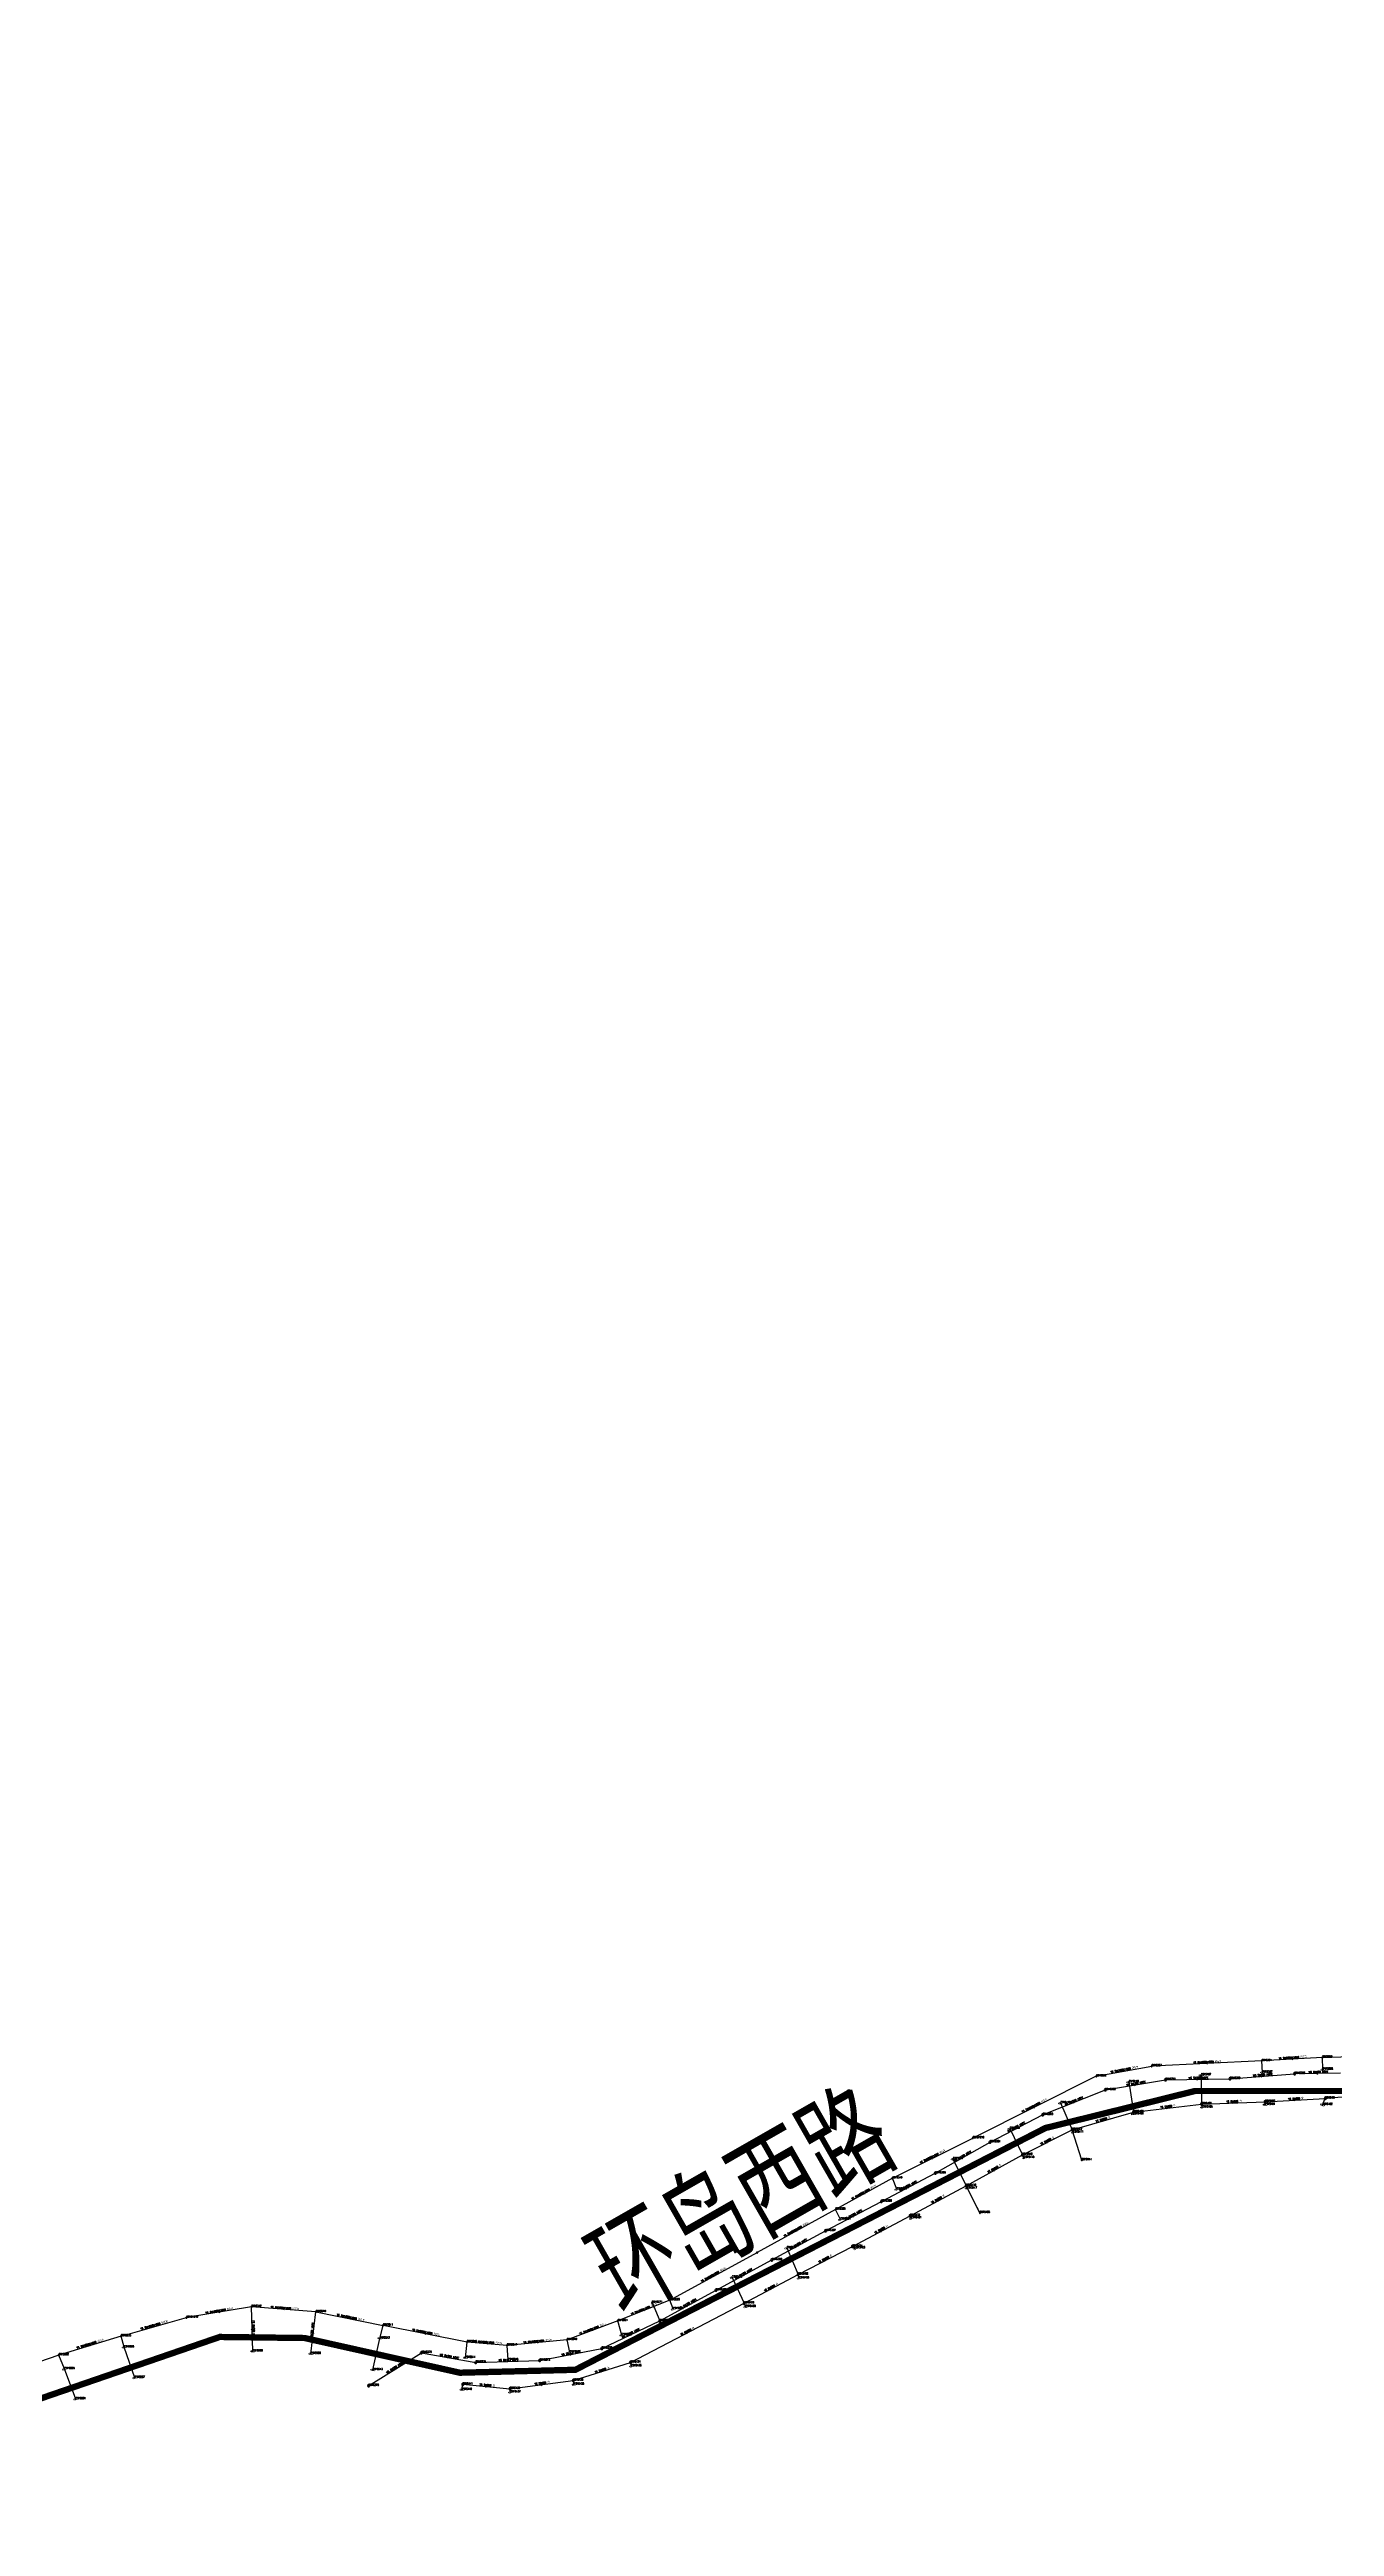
# Model space of a CAD drawing. Extents: x 78813 to 99477, y 2421021 to 2448125.
# Drawn here: x 86833 to 87444, y 2423567 to 2424744 of the extents above; entities that cross this region are included whole.
import ezdxf
from ezdxf.enums import TextEntityAlignment as Align

# ---------------------------------------------------------------- set-up
doc = ezdxf.new("R2010")
doc.units = 0
doc.set_wipeout_variables(frame=1)
doc.layers.get('0').update_dxf_attribs({"linetype": 'CONTINUOUS'})
for name, color, linetype in [('DX_WS', 16, 'CONTINUOUS'), ('DX_YS', 42, 'CONTINUOUS'), ('道路', 5, 'CONTINUOUS')]:
    doc.layers.add(name, color=color, linetype=linetype)
doc.layers.add('WSLINE', color=7, linetype='CONTINUOUS', true_color=0x7f0000)
doc.layers.add('YSLINE', color=7, linetype='CONTINUOUS', true_color=0xcc9900)
doc.layers.add('道路名称', color=7, linetype='CONTINUOUS', lineweight=0)
doc.styles.add('CcNameZT', font='txt.SHX', dxfattribs={"width": 0.8, "bigfont": 'HZTXT.SHX'})
doc.styles.add('PointNameZT', font='txt.SHX', dxfattribs={"width": 0.8, "bigfont": 'HZTXT.SHX'})
doc.styles.add('宋体0.7', font='', dxfattribs={"width": 0.7})
doc.styles.get('宋体0.7').set_extended_font_data('SimSun')

# ---------------------------------------------------------------- blocks, each defined once
blk = doc.blocks.new('GC546')
at = {"color": 0}
for p in [(0.866, 0.5), (0.866, -0.5)]:
    blk.add_line(p, (0, 0), dxfattribs=at)
blk = doc.blocks.new('PS污水井')
blk.add_lwpolyline([(1, 0), (1, 0.1), (1, 0.1), (1, 0.2), (1, 0.3), (0.9, 0.3), (0.9, 0.4), (0.9, 0.5), (0.8, 0.5), (0.8, 0.6), (0.8, 0.6), (0.7, 0.7), (0.7, 0.7), (0.6, 0.8), (0.6, 0.8), (0.5, 0.9), (0.4, 0.9), (0.4, 0.9), (0.3, 1), (0.2, 1), (0.2, 1), (0.1, 1), (0, 1), (0, 1), (-0.1, 1), (-0.2, 1), (-0.2, 1), (-0.3, 1), (-0.4, 0.9), (-0.4, 0.9), (-0.5, 0.9), (-0.6, 0.8), (-0.6, 0.8), (-0.7, 0.7), (-0.7, 0.7), (-0.8, 0.6), (-0.8, 0.6), (-0.8, 0.5), (-0.9, 0.5), (-0.9, 0.4), (-0.9, 0.3), (-1, 0.3), (-1, 0.2), (-1, 0.1), (-1, 0.1), (-1, 0), (-1, -0.1), (-1, -0.1), (-1, -0.2), (-1, -0.3), (-0.9, -0.3), (-0.9, -0.4), (-0.9, -0.5), (-0.8, -0.5), (-0.8, -0.6), (-0.8, -0.6), (-0.7, -0.7), (-0.7, -0.7), (-0.6, -0.8), (-0.6, -0.8), (-0.5, -0.9), (-0.4, -0.9), (-0.4, -0.9), (-0.3, -1), (-0.2, -1), (-0.2, -1), (-0.1, -1), (0, -1), (0, -1), (0.1, -1), (0.2, -1), (0.2, -1), (0.3, -1), (0.4, -0.9), (0.4, -0.9), (0.5, -0.9), (0.6, -0.8), (0.6, -0.8), (0.7, -0.7), (0.7, -0.7), (0.8, -0.6), (0.8, -0.6), (0.8, -0.5), (0.9, -0.5), (0.9, -0.4), (0.9, -0.3), (1, -0.3), (1, -0.2), (1, -0.1), (1, 0)], close=True)
blk.add_wipeout([(1, 0), (1, 0.1), (1, 0.1), (1, 0.2), (1, 0.3), (0.9, 0.3), (0.9, 0.4), (0.9, 0.5), (0.8, 0.5), (0.8, 0.6), (0.8, 0.6), (0.7, 0.7), (0.7, 0.7), (0.6, 0.8), (0.6, 0.8), (0.5, 0.9), (0.4, 0.9), (0.4, 0.9), (0.3, 1), (0.2, 1), (0.2, 1), (0.1, 1), (0, 1), (0, 1), (-0.1, 1), (-0.2, 1), (-0.2, 1), (-0.3, 1), (-0.4, 0.9), (-0.4, 0.9), (-0.5, 0.9), (-0.6, 0.8), (-0.6, 0.8), (-0.7, 0.7), (-0.7, 0.7), (-0.8, 0.6), (-0.8, 0.6), (-0.8, 0.5), (-0.9, 0.5), (-0.9, 0.4), (-0.9, 0.3), (-1, 0.3), (-1, 0.2), (-1, 0.1), (-1, 0.1), (-1, 0), (-1, -0.1), (-1, -0.1), (-1, -0.2), (-1, -0.3), (-0.9, -0.3), (-0.9, -0.4), (-0.9, -0.5), (-0.8, -0.5), (-0.8, -0.6), (-0.8, -0.6), (-0.7, -0.7), (-0.7, -0.7), (-0.6, -0.8), (-0.6, -0.8), (-0.5, -0.9), (-0.4, -0.9), (-0.4, -0.9), (-0.3, -1), (-0.2, -1), (-0.2, -1), (-0.1, -1), (0, -1), (0, -1), (0.1, -1), (0.2, -1), (0.2, -1), (0.3, -1), (0.4, -0.9), (0.4, -0.9), (0.5, -0.9), (0.6, -0.8), (0.6, -0.8), (0.7, -0.7), (0.7, -0.7), (0.8, -0.6), (0.8, -0.6), (0.8, -0.5), (0.9, -0.5), (0.9, -0.4), (0.9, -0.3), (1, -0.3), (1, -0.2), (1, -0.1)])
for p, q in [((-1, 0), (0, 0)), ((0, 1), (0, 0)), ((0, 0), (0, -1)), ((0, 0), (1, 0))]:
    blk.add_line(p, q)
blk = doc.blocks.new('PS非普查')
blk.add_lwpolyline([(3.7, 0), (5.3, 0)])
blk.add_wipeout([(0.5, 0), (0.5, 0), (0.5, 0.1), (0.5, 0.1), (0.5, 0.1), (0.5, 0.2), (0.5, 0.2), (0.4, 0.2), (0.4, 0.3), (0.4, 0.3), (0.4, 0.3), (0.4, 0.3), (0.3, 0.4), (0.3, 0.4), (0.3, 0.4), (0.2, 0.4), (0.2, 0.4), (0.2, 0.5), (0.2, 0.5), (0.1, 0.5), (0.1, 0.5), (0.1, 0.5), (0, 0.5), (0, 0.5), (-0.1, 0.5), (-0.1, 0.5), (-0.1, 0.5), (-0.2, 0.5), (-0.2, 0.5), (-0.2, 0.4), (-0.3, 0.4), (-0.3, 0.4), (-0.3, 0.4), (-0.3, 0.4), (-0.4, 0.3), (-0.4, 0.3), (-0.4, 0.3), (-0.4, 0.3), (-0.4, 0.2), (-0.5, 0.2), (-0.5, 0.2), (-0.5, 0.1), (-0.5, 0.1), (-0.5, 0.1), (-0.5, 0), (-0.5, 0), (-0.5, 0), (-0.5, -0.1), (-0.5, -0.1), (-0.5, -0.1), (-0.5, -0.2), (-0.5, -0.2), (-0.4, -0.2), (-0.4, -0.3), (-0.4, -0.3), (-0.4, -0.3), (-0.4, -0.3), (-0.3, -0.4), (-0.3, -0.4), (-0.3, -0.4), (-0.3, -0.4), (-0.2, -0.4), (-0.2, -0.5), (-0.2, -0.5), (-0.1, -0.5), (-0.1, -0.5), (-0.1, -0.5), (0, -0.5), (0, -0.5), (0.1, -0.5), (0.1, -0.5), (0.1, -0.5), (0.2, -0.5), (0.2, -0.5), (0.2, -0.4), (0.2, -0.4), (0.3, -0.4), (0.3, -0.4), (0.3, -0.4), (0.4, -0.3), (0.4, -0.3), (0.4, -0.3), (0.4, -0.3), (0.4, -0.2), (0.5, -0.2), (0.5, -0.2), (0.5, -0.1), (0.5, -0.1), (0.5, -0.1)])
blk.add_line((0.5, 0), (2.1, 0))
blk.add_lwpolyline([(0.5, 0), (0.5, 0), (0.5, 0.1), (0.5, 0.1), (0.5, 0.1), (0.5, 0.2), (0.5, 0.2), (0.4, 0.2), (0.4, 0.3), (0.4, 0.3), (0.4, 0.3), (0.4, 0.3), (0.3, 0.4), (0.3, 0.4), (0.3, 0.4), (0.2, 0.4), (0.2, 0.4), (0.2, 0.5), (0.2, 0.5), (0.1, 0.5), (0.1, 0.5), (0.1, 0.5), (0, 0.5), (0, 0.5), (-0.1, 0.5), (-0.1, 0.5), (-0.1, 0.5), (-0.2, 0.5), (-0.2, 0.5), (-0.2, 0.4), (-0.3, 0.4), (-0.3, 0.4), (-0.3, 0.4), (-0.3, 0.4), (-0.4, 0.3), (-0.4, 0.3), (-0.4, 0.3), (-0.4, 0.3), (-0.4, 0.2), (-0.5, 0.2), (-0.5, 0.2), (-0.5, 0.1), (-0.5, 0.1), (-0.5, 0.1), (-0.5, 0), (-0.5, 0), (-0.5, 0), (-0.5, -0.1), (-0.5, -0.1), (-0.5, -0.1), (-0.5, -0.2), (-0.5, -0.2), (-0.4, -0.2), (-0.4, -0.3), (-0.4, -0.3), (-0.4, -0.3), (-0.4, -0.3), (-0.3, -0.4), (-0.3, -0.4), (-0.3, -0.4), (-0.3, -0.4), (-0.2, -0.4), (-0.2, -0.5), (-0.2, -0.5), (-0.1, -0.5), (-0.1, -0.5), (-0.1, -0.5), (0, -0.5), (0, -0.5), (0.1, -0.5), (0.1, -0.5), (0.1, -0.5), (0.2, -0.5), (0.2, -0.5), (0.2, -0.4), (0.2, -0.4), (0.3, -0.4), (0.3, -0.4), (0.3, -0.4), (0.4, -0.3), (0.4, -0.3), (0.4, -0.3), (0.4, -0.3), (0.4, -0.2), (0.5, -0.2), (0.5, -0.2), (0.5, -0.1), (0.5, -0.1), (0.5, -0.1), (0.5, 0)], close=True)
blk = doc.blocks.new('PS管线点')
blk.add_wipeout([(0.5, 0), (0.5, 0), (0.5, 0.1), (0.5, 0.1), (0.5, 0.1), (0.5, 0.2), (0.5, 0.2), (0.4, 0.2), (0.4, 0.3), (0.4, 0.3), (0.4, 0.3), (0.4, 0.3), (0.3, 0.4), (0.3, 0.4), (0.3, 0.4), (0.2, 0.4), (0.2, 0.4), (0.2, 0.5), (0.2, 0.5), (0.1, 0.5), (0.1, 0.5), (0.1, 0.5), (0, 0.5), (0, 0.5), (-0.1, 0.5), (-0.1, 0.5), (-0.1, 0.5), (-0.2, 0.5), (-0.2, 0.5), (-0.2, 0.4), (-0.3, 0.4), (-0.3, 0.4), (-0.3, 0.4), (-0.3, 0.4), (-0.4, 0.3), (-0.4, 0.3), (-0.4, 0.3), (-0.4, 0.3), (-0.4, 0.2), (-0.5, 0.2), (-0.5, 0.2), (-0.5, 0.1), (-0.5, 0.1), (-0.5, 0.1), (-0.5, 0), (-0.5, 0), (-0.5, 0), (-0.5, -0.1), (-0.5, -0.1), (-0.5, -0.1), (-0.5, -0.2), (-0.5, -0.2), (-0.4, -0.2), (-0.4, -0.3), (-0.4, -0.3), (-0.4, -0.3), (-0.4, -0.3), (-0.3, -0.4), (-0.3, -0.4), (-0.3, -0.4), (-0.3, -0.4), (-0.2, -0.4), (-0.2, -0.5), (-0.2, -0.5), (-0.1, -0.5), (-0.1, -0.5), (-0.1, -0.5), (0, -0.5), (0, -0.5), (0.1, -0.5), (0.1, -0.5), (0.1, -0.5), (0.2, -0.5), (0.2, -0.5), (0.2, -0.4), (0.2, -0.4), (0.3, -0.4), (0.3, -0.4), (0.3, -0.4), (0.4, -0.3), (0.4, -0.3), (0.4, -0.3), (0.4, -0.3), (0.4, -0.2), (0.5, -0.2), (0.5, -0.2), (0.5, -0.1), (0.5, -0.1), (0.5, -0.1)])
blk.add_lwpolyline([(0.5, 0), (0.5, 0), (0.5, 0.1), (0.5, 0.1), (0.5, 0.1), (0.5, 0.2), (0.5, 0.2), (0.4, 0.2), (0.4, 0.3), (0.4, 0.3), (0.4, 0.3), (0.4, 0.3), (0.3, 0.4), (0.3, 0.4), (0.3, 0.4), (0.2, 0.4), (0.2, 0.4), (0.2, 0.5), (0.2, 0.5), (0.1, 0.5), (0.1, 0.5), (0.1, 0.5), (0, 0.5), (0, 0.5), (-0.1, 0.5), (-0.1, 0.5), (-0.1, 0.5), (-0.2, 0.5), (-0.2, 0.5), (-0.2, 0.4), (-0.3, 0.4), (-0.3, 0.4), (-0.3, 0.4), (-0.3, 0.4), (-0.4, 0.3), (-0.4, 0.3), (-0.4, 0.3), (-0.4, 0.3), (-0.4, 0.2), (-0.5, 0.2), (-0.5, 0.2), (-0.5, 0.1), (-0.5, 0.1), (-0.5, 0.1), (-0.5, 0), (-0.5, 0), (-0.5, 0), (-0.5, -0.1), (-0.5, -0.1), (-0.5, -0.1), (-0.5, -0.2), (-0.5, -0.2), (-0.4, -0.2), (-0.4, -0.3), (-0.4, -0.3), (-0.4, -0.3), (-0.4, -0.3), (-0.3, -0.4), (-0.3, -0.4), (-0.3, -0.4), (-0.3, -0.4), (-0.2, -0.4), (-0.2, -0.5), (-0.2, -0.5), (-0.1, -0.5), (-0.1, -0.5), (-0.1, -0.5), (0, -0.5), (0, -0.5), (0.1, -0.5), (0.1, -0.5), (0.1, -0.5), (0.2, -0.5), (0.2, -0.5), (0.2, -0.4), (0.2, -0.4), (0.3, -0.4), (0.3, -0.4), (0.3, -0.4), (0.4, -0.3), (0.4, -0.3), (0.4, -0.3), (0.4, -0.3), (0.4, -0.2), (0.5, -0.2), (0.5, -0.2), (0.5, -0.1), (0.5, -0.1), (0.5, -0.1), (0.5, 0)], close=True)
blk = doc.blocks.new('PS雨篦')
blk.add_lwpolyline([(-1.5, 0.5), (0, 0.5), (1.5, 0.5), (1.5, -0.5), (0, -0.5), (-1.5, -0.5)], close=True)
blk.add_wipeout([(-1.5, 0.5), (0, 0.5), (1.5, 0.5), (1.5, -0.5), (0, -0.5), (-1.5, -0.5)])
for p, q in [((-0.5, -0.5), (-0.5, 0.5)), ((0.5, -0.5), (0.5, 0.5))]:
    blk.add_line(p, q)
blk = doc.blocks.new('PS雨水井')
blk.add_lwpolyline([(1, 0), (1, 0.1), (1, 0.1), (1, 0.2), (1, 0.3), (0.9, 0.3), (0.9, 0.4), (0.9, 0.5), (0.8, 0.5), (0.8, 0.6), (0.8, 0.6), (0.7, 0.7), (0.7, 0.7), (0.6, 0.8), (0.6, 0.8), (0.5, 0.9), (0.4, 0.9), (0.4, 0.9), (0.3, 1), (0.2, 1), (0.2, 1), (0.1, 1), (0, 1), (0, 1), (-0.1, 1), (-0.2, 1), (-0.2, 1), (-0.3, 1), (-0.4, 0.9), (-0.4, 0.9), (-0.5, 0.9), (-0.6, 0.8), (-0.6, 0.8), (-0.7, 0.7), (-0.7, 0.7), (-0.8, 0.6), (-0.8, 0.6), (-0.8, 0.5), (-0.9, 0.5), (-0.9, 0.4), (-0.9, 0.3), (-1, 0.3), (-1, 0.2), (-1, 0.1), (-1, 0.1), (-1, 0), (-1, -0.1), (-1, -0.1), (-1, -0.2), (-1, -0.3), (-0.9, -0.3), (-0.9, -0.4), (-0.9, -0.5), (-0.8, -0.5), (-0.8, -0.6), (-0.8, -0.6), (-0.7, -0.7), (-0.7, -0.7), (-0.6, -0.8), (-0.6, -0.8), (-0.5, -0.9), (-0.4, -0.9), (-0.4, -0.9), (-0.3, -1), (-0.2, -1), (-0.2, -1), (-0.1, -1), (0, -1), (0, -1), (0.1, -1), (0.2, -1), (0.2, -1), (0.3, -1), (0.4, -0.9), (0.4, -0.9), (0.5, -0.9), (0.6, -0.8), (0.6, -0.8), (0.7, -0.7), (0.7, -0.7), (0.8, -0.6), (0.8, -0.6), (0.8, -0.5), (0.9, -0.5), (0.9, -0.4), (0.9, -0.3), (1, -0.3), (1, -0.2), (1, -0.1), (1, 0)], close=True)
blk.add_wipeout([(1, 0), (1, 0.1), (1, 0.1), (1, 0.2), (1, 0.3), (0.9, 0.3), (0.9, 0.4), (0.9, 0.5), (0.8, 0.5), (0.8, 0.6), (0.8, 0.6), (0.7, 0.7), (0.7, 0.7), (0.6, 0.8), (0.6, 0.8), (0.5, 0.9), (0.4, 0.9), (0.4, 0.9), (0.3, 1), (0.2, 1), (0.2, 1), (0.1, 1), (0, 1), (0, 1), (-0.1, 1), (-0.2, 1), (-0.2, 1), (-0.3, 1), (-0.4, 0.9), (-0.4, 0.9), (-0.5, 0.9), (-0.6, 0.8), (-0.6, 0.8), (-0.7, 0.7), (-0.7, 0.7), (-0.8, 0.6), (-0.8, 0.6), (-0.8, 0.5), (-0.9, 0.5), (-0.9, 0.4), (-0.9, 0.3), (-1, 0.3), (-1, 0.2), (-1, 0.1), (-1, 0.1), (-1, 0), (-1, -0.1), (-1, -0.1), (-1, -0.2), (-1, -0.3), (-0.9, -0.3), (-0.9, -0.4), (-0.9, -0.5), (-0.8, -0.5), (-0.8, -0.6), (-0.8, -0.6), (-0.7, -0.7), (-0.7, -0.7), (-0.6, -0.8), (-0.6, -0.8), (-0.5, -0.9), (-0.4, -0.9), (-0.4, -0.9), (-0.3, -1), (-0.2, -1), (-0.2, -1), (-0.1, -1), (0, -1), (0, -1), (0.1, -1), (0.2, -1), (0.2, -1), (0.3, -1), (0.4, -0.9), (0.4, -0.9), (0.5, -0.9), (0.6, -0.8), (0.6, -0.8), (0.7, -0.7), (0.7, -0.7), (0.8, -0.6), (0.8, -0.6), (0.8, -0.5), (0.9, -0.5), (0.9, -0.4), (0.9, -0.3), (1, -0.3), (1, -0.2), (1, -0.1)])
for p, q in [((-1, 0), (0, 0)), ((-0.9, 0.5), (0, 0.5)), ((0, 1), (0, 0)), ((0, 0.5), (0.9, 0.5)), ((0, 0), (0, -1)), ((0, 0), (1, 0)), ((-0.9, -0.5), (0, -0.5)), ((0, -0.5), (0.9, -0.5))]:
    blk.add_line(p, q)
blk = doc.blocks.new('测量点')
h = blk.add_hatch(color=256)
edge = h.paths.add_edge_path()
edge.add_arc((0, 0), 0.5, 0, 360)
blk.add_circle((0, 0), 0.5)

msp = doc.modelspace()

# ---------------------------------------------------------------- block references
at = {"layer": 'DX_WS', "yscale": 0.5, "zscale": 0.5}
for p, xscale, rotation in [((87349.4, 2423776.7, 4.5), 0.5000000000132249, 189.6284869554123), ((87379, 2423779.3, 4.3), 0.5000000000047101, 180.8316182843009), ((87409.6, 2423780.8, 3.9), 0.4999999999972926, 184.5234604101143), ((87436, 2423782.1, 3.7), 0.4999999999961623, 180.7815063027348), ((87320.2, 2423768.4, 4.6), 0.5000000000569854, 201.4934135159013), ((87292.8, 2423756, 4.6), 0.5000000000013768, 207.5709652410202), ((87267.3, 2423742.1, 4.7), 0.5000000000602713, 209.5583172565721), ((87241.5, 2423728, 4.8), 0.5000000000732038, 207.5879071623624), ((87215.4, 2423714.3, 4.9), 0.4999999999397832, 207.8926158921175), ((87189.4, 2423700.4, 5), 0.500000000005152, 208.4692498091128), ((87163.4, 2423686.3, 5.1), 0.5000000000727394, 208.3981692584896), ((87136.7, 2423671.8, 5.2), 0.5000000000226691, 208.6166179079988), ((87109.6, 2423658, 5.4), 0.4999999999521871, 205.4884516206053), ((87023, 2423647.1, 5.5), 0.4999999999692524, 169.7980895816344), ((87051.1, 2423645.2, 5.5), 0.4999999999890767, 181.8115521853624), ((87081.1, 2423648.6, 5.5), 0.4999999999921483, 190.9084222035796), ((86997.5, 2423641.6, 5.8), 0.4999999999806959, 212.0686176600613)]:
    msp.add_blockref('GC546', p, dxfattribs=dict(at, xscale=xscale, rotation=rotation))
at = {"layer": 'DX_YS', "yscale": 0.5, "zscale": 0.5}
for p, xscale, rotation in [((87423.8, 2423788.9, 4.7), 0.4999999999906298, 3.331022228173336), ((87343.9, 2423783.2, 5.1), 0.4999999999906987, 10.34591278712428), ((87364.6, 2423765.7, 5), 0.4999999999881793, 186.7565422607938), ((87395.9, 2423768.1, 4.9), 0.4999999999940791, 181.9276690713506), ((87425.3, 2423769.5, 4.5), 0.5000000000109736, 183.193226902325), ((87333.9, 2423759.6, 5), 0.4999999999432556, 196.1673900111479), ((87253, 2423741.8, 5), 0.5000000000428498, 206.5092061932484), ((87307.5, 2423749.4, 5), 0.4999999999220182, 206.715293512726), ((87282.4, 2423736.2, 5.1), 0.4999999999483306, 208.7459715073949), ((87220.4, 2423724.9, 5), 0.5000000000223779, 28.78833553596449), ((87255.7, 2423721.7, 5.1), 0.500000000057442, 208.1389286603479), ((87188.2, 2423707.2, 5.1), 0.5000000000486439, 28.79546018024185), ((87228.6, 2423707.2, 5.4), 0.5000000000590109, 208.0329008183124), ((87202, 2423693.3, 5.5), 0.5000000000416401, 207.4225231325045), ((86914, 2423668.6, 4.7), 0.5000000000157283, 9.344557793130154), ((86944.7, 2423670, 4.8), 0.500000000006583, 355.5627712281613), ((87176.3, 2423679.7, 5.7), 0.4999999998955528, 208.0887412333412), ((86929.7, 2423660.6, 6), 0.4999999998640025, 271.6413883306931), ((86958.8, 2423658.9, 5.5), 0.4999999998969106, 262.8973420773961), ((87011.8, 2423658.4, 4.7), 0.4999999999745814, 348.7928916910494), ((87091.3, 2423660, 4.9), 0.4999999999352275, 20.52127454169539), ((87136.5, 2423658.9, 5.8), 0.5000000000625803, 207.4860109349862), ((86852.6, 2423652.8, 4.5), 0.4999999999324083, 16.93967889447856), ((87041.3, 2423653.7, 4.8), 0.499999999979084, 355.3011965151841), ((87065.1, 2423654.2, 5), 0.4999999999842075, 5.174520698271373), ((87041, 2423633.3, 5.9), 0.4999999999941189, 174.7405094764761), ((87067.3, 2423634.2, 5.8), 0.4999999999980531, 187.3119975380351), ((87095.9, 2423640.5, 5.8), 0.5000000000074789, 197.6462880830783)]:
    msp.add_blockref('GC546', p, dxfattribs=dict(at, xscale=xscale, rotation=rotation))
at = {"layer": 'DX_YS', "xscale": 0.5, "yscale": 0.5, "zscale": 0.5}
msp.add_blockref('测量点', (87169.6, 2423697, 5.2), dxfattribs=at)

# ---------------------------------------------------------------- texts
at = {"layer": 'DX_WS', "style": 'PointNameZT', "width": 0.8}
for s, p in [('26WS362', (87335.1, 2423774.3, 4.6)), ('26WS361', (87363.7, 2423779.1, 4.4)), ('26WS359', (87394.3, 2423779.6, 4.1)), ('26WS358', (87425, 2423782, 3.8)), ('26WS363', (87305.3, 2423762.5, 4.6)), ('26WS364', (87280.3, 2423749.5, 4.6)), ('26WS365', (87254.3, 2423734.7, 4.7)), ('26WS366', (87228.7, 2423721.3, 4.8)), ('26WS367', (87202.1, 2423707.3, 5)), ('26WS368', (87176.6, 2423693.5, 5.1)), ('26WS371', (87119.7, 2423673.2, 5.3)), ('26WS369', (87150.1, 2423679.1, 5.1)), ('26WS370', (87123.4, 2423664.5, 5.2)), ('26WS375', (87010.1, 2423649.4, 5.5)), ('26WS374', (87035.9, 2423644.8, 5.5)), ('26WS373', (87066.3, 2423645.7, 5.5)), ('26WS372', (87095.8, 2423651.4, 5.5)), ('26WS376', (86985, 2423633.7, 5.7))]:
    msp.add_text(s, height=0.9, dxfattribs=at).set_placement(p)
at = {"layer": 'DX_WS', "style": 'CcNameZT', "width": 0.8}
for rotation, p in [(9.6285, (87349.4, 2423776.9, 4.6)), (0.8316, (87379, 2423779.6, 4.4)), (4.5235, (87409.6, 2423781, 4.1)), (0.7815, (87436, 2423782.4, 3.8)), (21.4934, (87320.1, 2423768.6, 4.6)), (27.571, (87292.7, 2423756.2, 4.6)), (29.5583, (87267.2, 2423742.3, 4.7)), (27.5879, (87241.3, 2423728.2, 4.8)), (27.8926, (87215.3, 2423714.5, 5)), (28.4692, (87189.2, 2423700.6, 5.1)), (28.3982, (87163.2, 2423686.5, 5.1)), (28.6166, (87136.6, 2423672.1, 5.2)), (25.4885, (87109.5, 2423658.2, 5.5)), (32.0686, (86997.4, 2423641.8, 5.7)), (349.7981, (87023, 2423647.3, 5.5)), (1.8116, (87051.1, 2423645.5, 5.5)), (10.9084, (87081, 2423648.8, 5.5))]:
    msp.add_text(' WS DN300 HDPE', height=0.9, rotation=rotation, dxfattribs=at).set_placement(p, align=Align.CENTER)
at = {"layer": 'DX_YS', "style": 'PointNameZT', "width": 0.8}
for s, p in [('26YS357', (87357.1, 2423785.6, 5.1)), ('26YS354', (87409.4, 2423788.1, 4.6)), ('26YS529', (87438.2, 2423789.7, 4.8)), ('26YS352', (87330.8, 2423780.8, 5.1)), ('26YS410', (87346.2, 2423778.1, 6.3)), ('26YS407', (87380.6, 2423781.3, 6.2)), ('26YS527', (87409.8, 2423782.6, 6.3)), ('26YS528', (87438.5, 2423784, 6.1)), ('26YS413', (87313.8, 2423768.1, 6.4)), ('26YS409', (87348.5, 2423763.8, 5)), ('26YS408', (87348.5, 2423762.8, 6.2)), ('26YS406', (87380.8, 2423767.6, 5)), ('26YS405', (87381.3, 2423766, 6.2)), ('26YS403', (87411, 2423768.7, 4.7)), ('26YS404', (87411, 2423767.3, 6)), ('26YS402', (87438.3, 2423767.2, 5.9)), ('26YS401', (87439.6, 2423770.3, 4.4)), ('26YS1219', (87272.1, 2423751.4, 5)), ('26YS363', (87289.7, 2423755.9, 6.2)), ('26YS412', (87319.3, 2423755.4, 5.1)), ('26YS411', (87319.9, 2423754.1, 6.3)), ('26YS419', (87262.7, 2423741.5, 6.2)), ('26YS416', (87295.7, 2423743.5, 5)), ('26YS415', (87296.6, 2423742.1, 6.2)), ('26YS414', (87323.9, 2423741, 5.9)), ('26YS349', (87233.9, 2423732.3, 5)), ('26YS526', (87236, 2423727.1, 6.3)), ('26YS418', (87269, 2423728.8, 5.1)), ('26YS417', (87269.4, 2423727.5, 6.1)), ('26YS525', (87206.9, 2423717.5, 5.1)), ('26YS420', (87275.5, 2423715.9, 5.4)), ('26YS524', (87209.3, 2423712.8, 5.8)), ('26YS422', (87242.3, 2423714.5, 5.2)), ('26YS421', (87243, 2423713.4, 6)), ('26YS427', (87183.7, 2423699.2, 6.2)), ('26YS424', (87214.9, 2423699.9, 5.5)), ('26YS423', (87216.2, 2423699.1, 6.1)), ('26YS430', (87157.8, 2423685.2, 6.2)), ('26YS426', (87189.1, 2423686.6, 5.5)), ('26YS425', (87189.6, 2423684.8, 6.2)), ('26YS342', (86929.4, 2423671.2, 4.8)), ('26YS510', (86960, 2423668.8, 4.9)), ('26YS523', (87128.2, 2423674.4, 5.3)), ('26YS522', (87129.8, 2423670.2, 6.4)), ('26YS429', (87163.5, 2423672.9, 5.8)), ('26YS428', (87164.2, 2423671.2, 6.3)), ('26YS505', (86867.4, 2423657.3, 4.6)), ('26YS1210', (86898.5, 2423666.1, 4.7)), ('26YS512', (86990.4, 2423656.2, 6.1)), ('26YS511', (86991.9, 2423662.4, 4.8)), ('26YS521', (87103.4, 2423664.5, 4.9)), ('26YS520', (87105.4, 2423657.8, 6.6)), ('26YS502', (86837.8, 2423648.3, 4.5)), ('26YS506', (86868.9, 2423652, 5.5)), ('26YS508', (86930, 2423650.1, 5.9)), ('26YS509', (86957.6, 2423648.9, 6)), ('26YS514', (87031, 2423647, 6.4)), ('26YS515', (87031.8, 2423654.5, 4.7)), ('26YS517', (87050.8, 2423652.9, 5)), ('26YS516', (87051.4, 2423646, 6.6)), ('26YS519', (87079.3, 2423655.5, 4.9)), ('26YS518', (87080.7, 2423649.6, 6.7)), ('26YS434', (87109.5, 2423644.8, 5.9)), ('26YS503', (86840.6, 2423641.7, 5.6)), ('26YS507', (86874, 2423637.5, 5.7)), ('26YS513', (86987, 2423641.2, 6.1)), ('26YS441', (87029.8, 2423634.4, 5.9)), ('26YS438', (87052.2, 2423632.3, 5.9)), ('26YS436', (87082.3, 2423636.2, 5.8)), ('26YS435', (87082.7, 2423634.3, 6.4)), ('26YS433', (87109.9, 2423643, 6.4)), ('26YS504', (86845.9, 2423627.4, 5.7)), ('26YS440', (87029.4, 2423631.8, 6.6)), ('26YS437', (87052.5, 2423630.6, 6.5))]:
    msp.add_text(s, height=0.9, dxfattribs=at).set_placement(p)
at = {"layer": 'DX_YS', "style": 'CcNameZT', "width": 0.8}
for s, rotation, p in [(' YS DN1000X1800 砖石沟', 2.6886, (87383.2, 2423787.1, 4.6)), (' YS DN1000X1800 砖石沟', 3.331, (87423.8, 2423789.2, 4.8)), (' YS DN1000X1800 砖石沟', 10.3459, (87343.9, 2423783.5, 5.1)), (' YS DN1000X1800 砖石沟', 26.6325, (87301.3, 2423766.3, 5)), (' YS DN800 砼', 6.7565, (87364.6, 2423766, 5)), (' YS DN800 砼', 1.9277, (87395.9, 2423768.4, 5)), (' YS DN800 砼', 3.1932, (87425.3, 2423769.7, 4.7)), (' YS DN800 砼', 26.7153, (87307.4, 2423749.6, 5)), (' YS DN800 砼', 16.1674, (87333.8, 2423759.8, 5.1)), (' YS DN1000X1800 砖石沟', 26.5092, (87252.9, 2423742.1, 5)), (' YS DN1000X1800 砖石沟', 28.7883, (87220.3, 2423725.1, 5)), (' YS DN800 砼', 28.746, (87282.3, 2423736.4, 5.1)), (' YS DN600 砼', 28.1389, (87255.5, 2423721.9, 5.2)), (' YS DN1000X1800 砖石沟', 28.7955, (87188.1, 2423707.4, 5.1)), (' YS DN600 砼', 28.0329, (87228.5, 2423707.5, 5.5)), (' YS DN600 砼', 27.4225, (87201.9, 2423693.5, 5.5)), (' YS DN1000X1800 砖石沟', 28.6629, (87148.8, 2423685.9, 5.2)), (' YS DN600 砼', 28.0887, (87176.2, 2423680, 5.8)), (' YS DN1000X1800 砖石沟', 9.3446, (86913.9, 2423668.9, 4.8)), (' YS DN1000X1800 砖石沟', 355.5628, (86944.8, 2423670.2, 4.9)), (' YS DN1000X1800 砖石沟', 21.6924, (87115.7, 2423669.6, 5.3)), (' YS DN1000X1800 砖石沟', 15.7339, (86882.9, 2423662, 4.7)), (' YS DN300 HDPE', 271.6414, (86930, 2423660.6, 5.9)), (' YS DN300 HDPE', 82.8973, (86958.5, 2423658.9, 6)), (' YS DN1000X1800 砖石沟', 348.5636, (86976, 2423665.8, 4.8)), (' YS DN1000X1800 砖石沟', 348.7929, (87011.9, 2423658.7, 4.7)), (' YS DN1000X1800 砖石沟', 20.5213, (87091.3, 2423660.2, 4.9)), (' YS DN600 砼', 27.486, (87136.4, 2423659.1, 5.9)), (' YS DN1000X1800 砖石沟', 16.9397, (86852.5, 2423653.1, 4.6)), (' YS DN1000X1800 砖石沟', 355.3012, (87041.3, 2423653.9, 5)), (' YS DN1000X1800 砖石沟', 5.1745, (87065, 2423654.4, 4.9)), (' YS DN600 砼', 354.7405, (87041, 2423633.6, 5.9)), (' YS DN600 砼', 7.312, (87067.2, 2423634.5, 5.9)), (' YS DN600 砼', 17.6463, (87095.8, 2423640.7, 5.8))]:
    msp.add_text(s, height=0.9, rotation=rotation, dxfattribs=at).set_placement(p, align=Align.CENTER)

# ---------------------------------------------------------------- next in the draw order: block references
at = {"layer": 'DX_WS', "xscale": 0.5, "yscale": 0.5, "zscale": 0.5}
for p in [(87335.1, 2423774.3, 4.6), (87363.7, 2423779.1, 4.4), (87394.3, 2423779.6, 4.1), (87425, 2423782, 3.8), (87305.3, 2423762.5, 4.6), (87280.3, 2423749.5, 4.6), (87254.3, 2423734.7, 4.7), (87228.7, 2423721.3, 4.8), (87202.1, 2423707.3, 5), (87176.6, 2423693.5, 5.1), (87150.1, 2423679.1, 5.1), (87123.4, 2423664.5, 5.2), (87010.1, 2423649.4, 5.5), (87035.9, 2423644.8, 5.5), (87066.3, 2423645.7, 5.5), (87095.8, 2423651.4, 5.5), (86985, 2423633.7, 5.7)]:
    msp.add_blockref('PS污水井', p, dxfattribs=at)
at = {"layer": 'DX_YS', "yscale": 0.5, "zscale": 0.5}
for name, p, xscale, rotation in [('PS雨篦', (87346.2, 2423778.1, 6.3), 0.4999999999691864, 189.0458987721274), ('PS雨篦', (87380.6, 2423781.3, 6.2), 0.5000000000015585, 181.0191365866216), ('PS雨篦', (87409.8, 2423782.6, 6.3), 0.500000000001394, 3.716376775181014), ('PS雨篦', (87438.5, 2423784, 6.1), 0.5000000000016143, 2.500712322429052), ('PS雨篦', (87313.8, 2423768.1, 6.4), 0.499999999970409, 203.4833084921648), ('PS雨篦', (87289.7, 2423755.9, 6.2), 0.5000000000140562, 205.8803845467487), ('PS雨篦', (87262.7, 2423741.5, 6.2), 0.4999999999922727, 206.604933064147), ('PS非普查', (87323.9, 2423741, 5.9), 0.4999999998394509, 107.543726265084), ('PS非普查', (87275.5, 2423715.9, 5.4), 0.4999999999539192, 116.7118996008344), ('PS雨篦', (87209.3, 2423712.8, 5.8), 0.4999999999557558, 27.50582362531453), ('PS雨篦', (87157.8, 2423685.2, 6.2), 0.5000000000952767, 204.7373642633848), ('PS雨篦', (87105.4, 2423657.8, 6.6), 0.5000000000150692, 17.14005677780089), ('PS雨篦', (86868.9, 2423652, 5.5), 0.5000000000015832, 16.0975094926333), ('PS雨篦', (86930, 2423650.1, 5.9), 0.4999999999953328, 1.641388331930126), ('PS雨篦', (86957.6, 2423648.9, 6), 0.4999999999799992, 352.8973420953866), ('PS雨篦', (87051.4, 2423646, 6.6), 0.5000000000092651, 4.588028756363406), ('PS雨篦', (86874, 2423637.5, 5.7), 0.4999999999582729, 19.37696109106142), ('PS雨篦', (86987, 2423641.2, 6.1), 0.5000000000201104, 346.9490793400872), ('PS雨篦', (86845.9, 2423627.4, 5.7), 0.4999999999521166, 20.28864878058057)]:
    msp.add_blockref(name, p, dxfattribs=dict(at, xscale=xscale, rotation=rotation))
at = {"layer": 'DX_YS', "xscale": 0.5, "yscale": 0.5, "zscale": 0.5}
for name, p in [('PS雨水井', (87348.5, 2423763.8, 5)), ('PS雨水井', (87380.8, 2423767.6, 5)), ('PS雨水井', (87411, 2423768.7, 4.7)), ('PS雨水井', (87439.6, 2423770.3, 4.4)), ('PS管线点', (87272.1, 2423751.4, 5)), ('PS雨水井', (87319.3, 2423755.4, 5.1)), ('PS雨水井', (87295.7, 2423743.5, 5)), ('PS管线点', (87233.9, 2423732.3, 5)), ('PS雨水井', (87269, 2423728.8, 5.1)), ('PS雨水井', (87242.3, 2423714.5, 5.2)), ('PS管线点', (87169.6, 2423697, 5.2)), ('PS雨水井', (87214.9, 2423699.9, 5.5)), ('PS雨水井', (87189.1, 2423686.6, 5.5)), ('PS管线点', (86929.4, 2423671.2, 4.8)), ('PS管线点', (86960, 2423668.8, 4.9)), ('PS雨水井', (87163.5, 2423672.9, 5.8)), ('PS管线点', (86898.5, 2423666.1, 4.7)), ('PS管线点', (86991.9, 2423662.4, 4.8)), ('PS管线点', (87103.4, 2423664.5, 4.9)), ('PS管线点', (86837.8, 2423648.3, 4.5)), ('PS管线点', (87031.8, 2423654.5, 4.7)), ('PS管线点', (87050.8, 2423652.9, 5)), ('PS管线点', (87079.3, 2423655.5, 4.9)), ('PS雨水井', (87109.5, 2423644.8, 5.9)), ('PS雨水井', (87029.8, 2423634.4, 5.9)), ('PS雨水井', (87082.3, 2423636.2, 5.8)), ('PS雨水井', (87052.2, 2423632.3, 5.9))]:
    msp.add_blockref(name, p, dxfattribs=at)

# ---------------------------------------------------------------- next in the draw order: linework, layer by layer
at = {"layer": 'WSLINE'}
for p, q in [((87363.7, 2423779.1, 4.4), (87394.3, 2423779.6, 4.2)), ((87446.9, 2423782.3, 3.7), (87425, 2423782, 3.8)), ((87305.3, 2423762.5, 4.6), (87335.1, 2423774.3, 4.6)), ((87280.3, 2423749.5, 4.6), (87305.3, 2423762.5, 4.6)), ((87254.3, 2423734.7, 4.7), (87280.3, 2423749.5, 4.6)), ((87150.1, 2423679.1, 5.1), (87176.6, 2423693.5, 5.1)), ((86985, 2423633.7, 5.7), (87010.1, 2423649.4, 5.8))]:
    msp.add_line(p, q, dxfattribs=at)
at = {"layer": 'YSLINE'}
for p, q in [((86930, 2423650.1, 5.9), (86929.4, 2423671.2, 6.1)), ((87105.4, 2423657.8, 6.6), (87103.4, 2423664.5, 6.2)), ((87051.4, 2423646, 6.6), (87050.8, 2423652.9, 6.3))]:
    msp.add_line(p, q, dxfattribs=at)

# ---------------------------------------------------------------- next in the draw order: block references
at = {"layer": 'DX_WS', "xscale": 0.499999999927225, "yscale": 0.5, "zscale": 0.5, "rotation": 293.0109403819981}
msp.add_blockref('PS非普查', (87119.7, 2423673.2, 5.3), dxfattribs=at)
at = {"layer": 'DX_YS', "yscale": 0.5, "zscale": 0.5}
for name, p, xscale, rotation in [('GC546', (87383.2, 2423786.8, 4.9), 0.4999999999881869, 2.688589652112402), ('GC546', (87301.4, 2423766.1, 5.1), 0.5000000000106901, 206.6325134577499), ('PS雨篦', (87348.5, 2423762.8, 6.2), 0.4999999999963434, 0.8311757695359584), ('PS雨篦', (87381.3, 2423766, 6.2), 0.5000000000099766, 15.36584068150237), ('PS雨篦', (87411, 2423767.3, 6), 0.5000000000059293, 1.932033583109731), ('PS雨篦', (87438.3, 2423767.2, 5.9), 0.499999999998733, 335.5094782101438), ('PS雨篦', (87319.9, 2423754.1, 6.3), 0.5000000000529069, 22.11300304918151), ('PS雨篦', (87296.6, 2423742.1, 6.2), 0.4999999998809787, 31.24359442432473), ('PS雨篦', (87236, 2423727.1, 6.3), 0.5000000000654663, 22.25456151528), ('PS雨篦', (87269.4, 2423727.5, 6.1), 0.4999999999579923, 13.42137568430445), ('PS雨篦', (87243, 2423713.4, 6), 0.5000000000739179, 31.82999795159699), ('PS雨篦', (87183.7, 2423699.2, 6.2), 0.5000000000820991, 203.1245600633586), ('PS雨篦', (87216.2, 2423699.1, 6.1), 0.5000000000029404, 59.40960028301635), ('PS雨篦', (87189.6, 2423684.8, 6.2), 0.4999999999414195, 15.200784150731), ('PS雨篦', (87129.8, 2423670.2, 6.4), 0.5000000000349574, 21.37010557638455), ('PS雨篦', (87164.2, 2423671.2, 6.3), 0.5000000000287821, 21.67464912802389), ('PS雨篦', (86990.4, 2423656.2, 6.1), 0.4999999999787423, 346.5081233085905), ('PS雨篦', (87031, 2423647, 6.4), 0.5000000000027779, 354.1400803941514), ('PS雨篦', (87080.7, 2423649.6, 6.7), 0.5000000000493603, 12.72109188850337), ('PS雨篦', (86840.6, 2423641.7, 5.6), 0.4999999999860689, 23.02567675677879), ('PS雨篦', (87082.7, 2423634.3, 6.4), 0.4999999999710733, 11.49607037734596), ('PS雨篦', (87109.9, 2423643, 6.4), 0.5000000000113629, 14.17295106559524), ('PS雨篦', (87029.4, 2423631.8, 6.6), 0.4999999999761164, 351.0961833558034), ('PS雨篦', (87052.5, 2423630.6, 6.5), 0.5000000000251795, 9.406743831807038)]:
    msp.add_blockref(name, p, dxfattribs=dict(at, xscale=xscale, rotation=rotation))
at = {"layer": 'DX_YS', "xscale": 0.5, "yscale": 0.5, "zscale": 0.5}
for name, p in [('PS管线点', (87409.4, 2423788.1, 4.6)), ('PS管线点', (87438.2, 2423789.7, 4.8)), ('PS管线点', (87330.8, 2423780.8, 5.1)), ('PS管线点', (87357.1, 2423785.6, 5.1)), ('PS管线点', (87206.9, 2423717.5, 5.1)), ('测量点', (86960, 2423668.8, 4.8)), ('PS管线点', (86867.4, 2423657.3, 4.6)), ('测量点', (86898.5, 2423666.1, 4.7))]:
    msp.add_blockref(name, p, dxfattribs=at)

# ---------------------------------------------------------------- next in the draw order: linework, layer by layer
at = {"layer": 'WSLINE'}
for p, q in [((87335.1, 2423774.3, 4.6), (87363.7, 2423779.1, 4.4)), ((87394.3, 2423779.6, 4.1), (87425, 2423782, 3.8)), ((87202.1, 2423707.3, 5), (87228.7, 2423721.3, 4.8)), ((87176.6, 2423693.5, 5.1), (87202.1, 2423707.3, 5)), ((87095.8, 2423651.4, 5.5), (87123.4, 2423664.5, 5.2)), ((87010.1, 2423649.4, 5.5), (87035.9, 2423644.8, 5.5)), ((87035.9, 2423644.8, 5.5), (87066.3, 2423645.7, 5.5)), ((87066.3, 2423645.7, 5.5), (87095.8, 2423651.4, 5.5))]:
    msp.add_line(p, q, dxfattribs=at)
at = {"layer": 'YSLINE'}
for p, q in [((87409.4, 2423788.1, 4.6), (87357.1, 2423785.6, 5.1)), ((87409.8, 2423782.6, 6.3), (87409.4, 2423788.1, 6)), ((87330.8, 2423780.8, 5.1), (87272.1, 2423751.4, 5)), ((87330.8, 2423780.8, 5.1), (87357.1, 2423785.6, 5.1)), ((87346.2, 2423778.1, 6.3), (87348.5, 2423763.8, 6.1)), ((87380.6, 2423781.3, 6.2), (87380.8, 2423767.6, 5.9)), ((87313.8, 2423768.1, 6.4), (87319.3, 2423755.4, 6.1)), ((87319.3, 2423755.4, 5.1), (87348.5, 2423763.8, 4.9)), ((87348.5, 2423763.8, 5), (87380.8, 2423767.6, 5)), ((87348.5, 2423762.8, 6.2), (87348.5, 2423763.8, 6.2)), ((87380.8, 2423767.6, 5), (87411, 2423768.7, 4.7)), ((87381.3, 2423766, 6.2), (87380.8, 2423767.6, 6.1)), ((87411, 2423768.7, 4.7), (87439.6, 2423770.3, 4.4)), ((87411, 2423767.3, 6), (87411, 2423768.7, 6)), ((87438.3, 2423767.2, 5.9), (87439.6, 2423770.3, 5.9)), ((87455.7, 2423771.5, 4.3), (87439.6, 2423770.3, 4.4)), ((87289.7, 2423755.9, 6.2), (87295.7, 2423743.5, 6)), ((87295.7, 2423743.5, 5), (87319.3, 2423755.4, 5)), ((87323.9, 2423741, 5.9), (87319.3, 2423755.4, 5.9)), ((87319.9, 2423754.1, 6.3), (87319.3, 2423755.4, 6.2)), ((87262.7, 2423741.5, 6.2), (87269, 2423728.8, 5.9)), ((87269, 2423728.8, 5.1), (87295.7, 2423743.5, 5)), ((87296.6, 2423742.1, 6.2), (87295.7, 2423743.5, 6.1)), ((87242.3, 2423714.5, 5.2), (87269, 2423728.8, 5.1)), ((87269.4, 2423727.5, 6.1), (87269, 2423728.8, 5.9)), ((87275.5, 2423715.9, 5.4), (87269, 2423728.8, 5.2)), ((87206.9, 2423717.5, 5.1), (87169.6, 2423697, 5.2)), ((87209.3, 2423712.8, 5.8), (87206.9, 2423717.5, 5.1)), ((87214.9, 2423699.9, 5.5), (87242.3, 2423714.5, 5.3)), ((87243, 2423713.4, 6), (87242.3, 2423714.5, 5.9)), ((87183.7, 2423699.2, 6.2), (87189.1, 2423686.6, 6.1)), ((87189.1, 2423686.6, 5.5), (87214.9, 2423699.9, 5.4)), ((87216.2, 2423699.1, 6.1), (87214.9, 2423699.9, 6)), ((87157.8, 2423685.2, 6.2), (87163.5, 2423672.9, 6)), ((87163.5, 2423672.9, 5.8), (87189.1, 2423686.6, 5.5)), ((87189.6, 2423684.8, 6.2), (87189.1, 2423686.6, 6.1)), ((87164.2, 2423671.2, 6.3), (87163.5, 2423672.9, 6.2)), ((87103.4, 2423664.5, 4.9), (87079.3, 2423655.5, 4.9)), ((86837.8, 2423648.3, 4.5), (86809.7, 2423638.6, 4.5)), ((86840.6, 2423641.7, 5.6), (86837.8, 2423648.3, 5.8)), ((86987, 2423641.2, 6.1), (86990.4, 2423656.2, 6.1)), ((87031, 2423647, 6.4), (87031.8, 2423654.5, 6)), ((87050.8, 2423652.9, 5), (87031.8, 2423654.5, 4.7)), ((87079.3, 2423655.5, 4.9), (87050.8, 2423652.9, 5)), ((87080.7, 2423649.6, 6.7), (87079.3, 2423655.5, 6.3)), ((86845.9, 2423627.4, 5.7), (86840.6, 2423641.7, 5.6)), ((87029.4, 2423631.8, 6.6), (87029.8, 2423634.4, 6.5)), ((87029.8, 2423634.4, 5.9), (87052.2, 2423632.3, 5.9)), ((87052.2, 2423632.3, 5.9), (87082.3, 2423636.2, 5.8)), ((87082.3, 2423636.2, 5.8), (87109.5, 2423644.8, 5.8)), ((87082.7, 2423634.3, 6.4), (87082.3, 2423636.2, 6.3)), ((87109.9, 2423643, 6.4), (87109.5, 2423644.8, 6.3)), ((87052.5, 2423630.6, 6.5), (87052.2, 2423632.3, 6.4))]:
    msp.add_line(p, q, dxfattribs=at)

# ---------------------------------------------------------------- next in the draw order: block references
at = {"layer": 'DX_YS', "xscale": 0.5, "yscale": 0.5, "zscale": 0.5}
for name, p in [('测量点', (87438.2, 2423789.7, 6.1)), ('测量点', (87233.9, 2423732.3, 6.4)), ('PS管线点', (86960, 2423668.8, 4.8)), ('PS管线点', (87128.2, 2423674.4, 5.3)), ('测量点', (86867.4, 2423657.3, 5.8)), ('PS管线点', (86898.5, 2423666.1, 4.7)), ('测量点', (86991.9, 2423662.4, 4.8))]:
    msp.add_blockref(name, p, dxfattribs=at)
at = {"layer": 'DX_YS', "xscale": 0.5000000000135022, "yscale": 0.5, "zscale": 0.5, "rotation": 21.69239075509688}
msp.add_blockref('GC546', (87115.8, 2423669.4, 5.1), dxfattribs=at)

# ---------------------------------------------------------------- next in the draw order: linework, layer by layer
at = {"layer": 'YSLINE'}
for p, q in [((86929.4, 2423671.2, 4.8), (86898.5, 2423666.1, 4.7)), ((86960, 2423668.8, 4.9), (86929.4, 2423671.2, 4.8)), ((86957.6, 2423648.9, 6), (86960, 2423668.8, 4.8))]:
    msp.add_line(p, q, dxfattribs=at)

# ---------------------------------------------------------------- next in the draw order: block references
at = {"layer": 'DX_YS', "xscale": 0.5, "yscale": 0.5, "zscale": 0.5}
for name, p in [('PS管线点', (87438.2, 2423789.7, 6.1)), ('PS管线点', (87233.9, 2423732.3, 6.4)), ('测量点', (87128.2, 2423674.4, 6.7)), ('PS管线点', (86867.4, 2423657.3, 5.8)), ('PS管线点', (86991.9, 2423662.4, 4.8))]:
    msp.add_blockref(name, p, dxfattribs=at)

# ---------------------------------------------------------------- next in the draw order: linework, layer by layer
at = {"layer": 'WSLINE'}
msp.add_line((87228.7, 2423721.3, 4.8), (87254.3, 2423734.7, 4.7), dxfattribs=at)
at = {"layer": 'YSLINE'}
for p, q in [((87438.2, 2423789.7, 4.8), (87409.4, 2423788.1, 4.6)), ((87438.2, 2423789.7, 4.8), (87477.7, 2423791.2, 4.7)), ((87438.5, 2423784, 6.1), (87438.2, 2423789.7, 6.1)), ((87233.9, 2423732.3, 5), (87272.1, 2423751.4, 5)), ((87233.9, 2423732.3, 5), (87206.9, 2423717.5, 5.1)), ((87236, 2423727.1, 6.3), (87233.9, 2423732.3, 6.4)), ((86960, 2423668.8, 4.9), (86991.9, 2423662.4, 4.8)), ((86867.4, 2423657.3, 4.6), (86837.8, 2423648.3, 4.5)), ((86867.4, 2423657.3, 4.6), (86898.5, 2423666.1, 4.7)), ((86868.9, 2423652, 5.5), (86867.4, 2423657.3, 5.8)), ((86990.4, 2423656.2, 6.1), (86991.9, 2423662.4, 5.9)), ((87031.8, 2423654.5, 4.7), (86991.9, 2423662.4, 4.8)), ((86874, 2423637.5, 5.7), (86868.9, 2423652, 5.5))]:
    msp.add_line(p, q, dxfattribs=at)

# ---------------------------------------------------------------- next in the draw order: block references
at = {"layer": 'DX_YS', "xscale": 0.5, "yscale": 0.5, "zscale": 0.5}
msp.add_blockref('PS管线点', (87128.2, 2423674.4, 6.7), dxfattribs=at)

# ---------------------------------------------------------------- next in the draw order: linework, layer by layer
at = {"layer": 'WSLINE'}
for p, q in [((87119.7, 2423673.2, 5.3), (87123.4, 2423664.5, 5.3)), ((87123.4, 2423664.5, 5.2), (87150.1, 2423679.1, 5.1))]:
    msp.add_line(p, q, dxfattribs=at)
at = {"layer": 'YSLINE'}
for p, q in [((87128.2, 2423674.4, 5.3), (87169.6, 2423697, 5.2)), ((87128.2, 2423674.4, 5.3), (87103.4, 2423664.5, 4.9)), ((87109.5, 2423644.8, 5.9), (87163.5, 2423672.9, 5.7)), ((87129.8, 2423670.2, 6.4), (87128.2, 2423674.4, 6.7))]:
    msp.add_line(p, q, dxfattribs=at)
at = {"layer": '道路', "const_width": 3, "flags": 128}
msp.add_lwpolyline([(86389, 2424753.5), (86372.9, 2424673.5), (86385.6, 2424615.7), (86383.5, 2424570.1), (86351.3, 2424521.5), (86250.1, 2424473.4), (86231.8, 2424455.2), (86214.6, 2424430.9), (86207.4, 2424408.9), (86207.2, 2424382.2), (86407.2, 2423819.5), (86455.3, 2423739.4), (86562.3, 2423592.9), (86610.5, 2423568.4), (86665.3, 2423571.3), (86914.3, 2423656.9), (86954.6, 2423656.4), (87028.4, 2423639.9), (87083.3, 2423641.3), (87306.6, 2423756.2), (87377.7, 2423773.8), (87450.9, 2423773.8)], dxfattribs=at)

# ---------------------------------------------------------------- next in the draw order: texts
at = {"layer": '道路名称', "style": '宋体0.7', "width": 0.7}
msp.add_text('环岛西路', height=40, rotation=29.7571, dxfattribs=at).set_placement((87105.3, 2423666.6))

doc.saveas('drawing.dxf')
